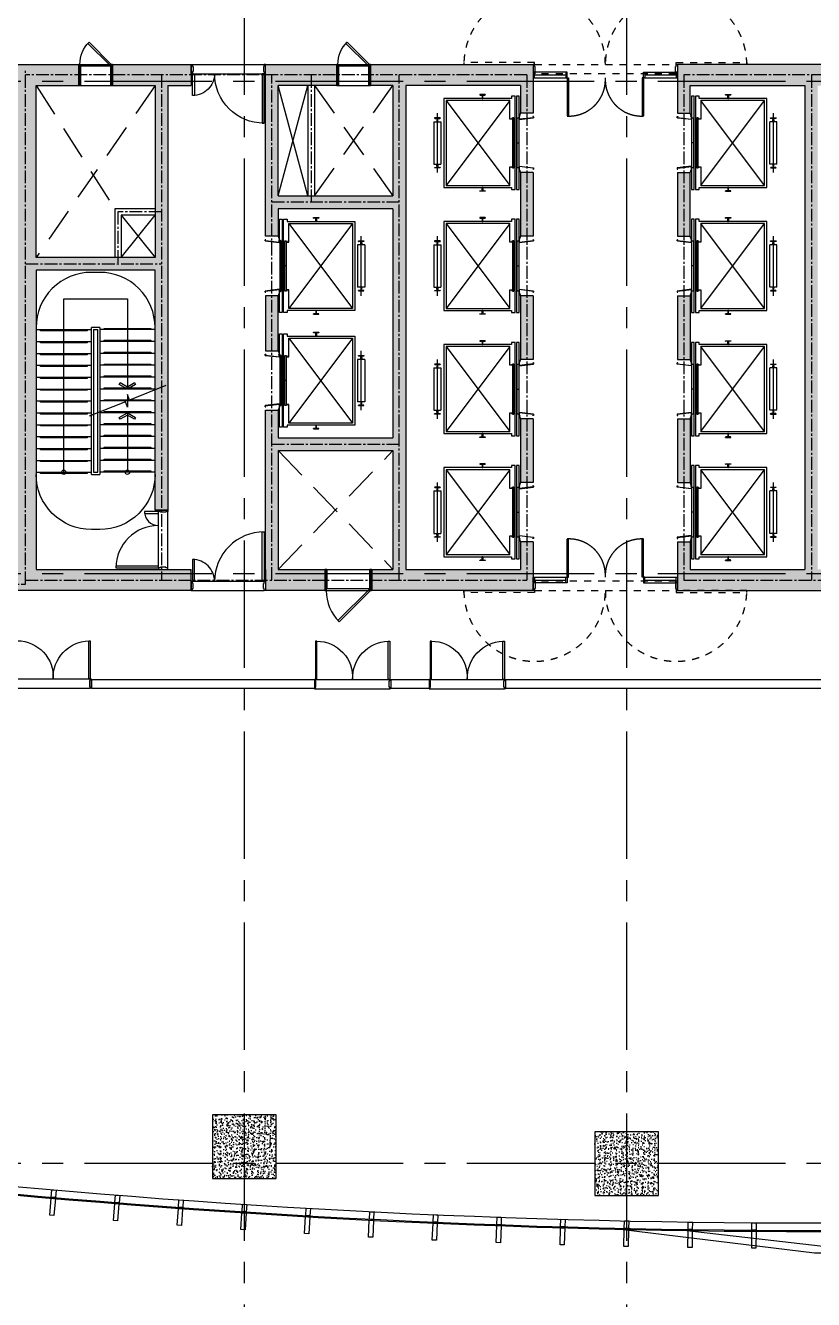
# Model space of a CAD drawing. Header units: millimetres. Extents: x 10000 to 302800, y 6800 to 229018.
# Drawn here: x 89178 to 107728, y 159135 to 189154 of the extents above; entities that cross this region are included whole.
import ezdxf

# ---------------------------------------------------------------- set-up
doc = ezdxf.new("R2010")
doc.units = ezdxf.units.MM
doc.header["$LTSCALE"] = 400
doc.header["$MEASUREMENT"] = 0
for name, pattern in [('X-CORE_6~19F$0$CEN', [62, 60, -1, 0, -1]), ('X-CORE_6~19F$0$CENTER2', [1.125, 0.75, -0.125, 0.125, -0.125]), ('X-CORE_6~19F$0$DASHED', [3, 2, -1]), ('X-F_Exit_7F~20F$0$18$0$STYLE_19', [0.83328, 0.41656, -0.41672]), ('X-GRID_5~ROOF$0$CENTER2', [1.125, 0.75, -0.125, 0.125, -0.125])]:
    doc.linetypes.add(name, pattern=pattern)
doc.layers.get('0').update_dxf_attribs({"linetype": 'CONTINUOUS'})
for name, color, linetype in [('A-DIM1', 7, 'CONTINUOUS'), ('X-COL-8F$0$A-COL', 2, 'CONTINUOUS'), ('X-COL-8F$0$A-HAT', 252, 'CONTINUOUS'), ('X-CORE_6~19F$0$A-CEN2', 8, 'X-CORE_6~19F$0$CENTER2'), ('X-CORE_6~19F$0$A-CON', 2, 'CONTINUOUS'), ('X-CORE_6~19F$0$A-DOOR', 4, 'CONTINUOUS'), ('X-CORE_6~19F$0$A-DOORF', 9, 'CONTINUOUS'), ('X-CORE_6~19F$0$A-ELE4', 8, 'CONTINUOUS'), ('X-CORE_6~19F$0$A-ELEV', 5, 'CONTINUOUS'), ('X-CORE_6~19F$0$A-ETC', 9, 'CONTINUOUS'), ('X-CORE_6~19F$0$A-HAT', 252, 'CONTINUOUS'), ('X-CORE_6~19F$0$A-HR', 6, 'CONTINUOUS'), ('X-CORE_6~19F$0$A-OPEN1', 1, 'X-CORE_6~19F$0$CEN'), ('X-CORE_6~19F$0$A-OPEN2', 9, 'X-CORE_6~19F$0$DASHED'), ('X-CORE_6~19F$0$A-STR', 4, 'CONTINUOUS'), ('X-CORE_6~19F$0$A-SYM', 7, 'CONTINUOUS'), ('X-CORE_6~19F$0$A-WALD', 7, 'CONTINUOUS'), ('X-EXT_8F$0$A-ELE3', 4, 'CONTINUOUS'), ('X-EXT_8F$0$A-ELE4', 8, 'CONTINUOUS'), ('X-EXT_8F$0$A-ELES', 252, 'CONTINUOUS'), ('X-EXT_8F$0$A-WIN', 6, 'CONTINUOUS'), ('X-F_Exit_7F~20F$0$A-FSD', 4, 'CONTINUOUS'), ('X-frame Office 5~34F$0$A-WINF', 4, 'CONTINUOUS'), ('X-GRID_5~ROOF$0$A-CEN1', 1, 'X-GRID_5~ROOF$0$CENTER2'), ('X-INT-OFFICE-6~20F$0$A-DOOR', 4, 'CONTINUOUS'), ('X-INT-OFFICE-6~20F$0$A-DOORF', 9, 'CONTINUOUS'), ('X-INT-OFFICE-6~20F$0$A-ELE4', 8, 'CONTINUOUS'), ('X-INT-OFFICE-6~20F$0$A-WALD', 7, 'CONTINUOUS')]:
    doc.layers.add(name, color=color, linetype=linetype)

# ---------------------------------------------------------------- blocks, each defined once
blk = doc.blocks.new('X-COL-8F$0$1500X1500_8~10_C1')
at = {"layer": 'X-COL-8F$0$A-HAT'}
h = blk.add_hatch(dxfattribs=at)
h.set_pattern_fill('AR-CONC', color=256)
h.set_pattern_definition([(50, (-89548.82, -67271.2), (182.18467, -15.93909), [19.05, -209.55]), (355, (-89548.82, -67271.2), (-35.24283, 191.05664), [15.24, -167.64]), (100.451, (-89533.63, -67272.53), (146.9425, 175.1167), [16.19, -178.09]), (46.1842, (-89548.82, -67220.4), (271.07904, -42.04233), [28.575, -314.325]), (96.6356, (-89526.23, -67223.9), (237.40423, 247.42556), [24.285, -267.135]), (351.184, (-89548.82, -67220.4), (237.4046, 247.4251), [22.86, -251.46]), (21, (-89523.42, -67233.1), (151.61488, -102.26552), [19.05, -209.55]), (326, (-89523.42, -67233.1), (61.80203, 184.18797), [15.24, -167.64]), (71.4514, (-89510.78, -67241.63), (213.4165, 81.92286), [16.19, -178.09]), (37.5, (-89548.817, -67271.206), (3.088603, 84.55504), [0, -165.608, 0, -170.18, 0, -168.275]), (7.5, (-89548.82, -67271.21), (66.81966, 100.180575), [0, -97.028, 0, -161.798, 0, -64.135]), (327.5, (-89605.46, -67271.206), (135.590595, -5.728744), [0, -63.5, 0, -198.12, 0, -262.89]), (317.5, (-89630.86, -67271.21), (148.12918, 25.42649), [0, -82.55, 0, -131.572, 0, -186.69])])
h.paths.add_polyline_path([(-750, -750), (750, -750), (750, 750), (-750, 750)])
at = {"layer": 'X-COL-8F$0$A-COL'}
blk.add_lwpolyline([(-750, -750), (750, -750), (750, 750), (-750, 750)], close=True, dxfattribs=at)
blk = doc.blocks.new('X-COL-8F')
at = {"layer": 'X-COL-8F$0$A-COL'}
for p in [(89549, 67271), (98549, 66871)]:
    blk.add_blockref('X-COL-8F$0$1500X1500_8~10_C1', p, dxfattribs=at)
blk = doc.blocks.new('X-CORE_6~19F$0$X-CORE_6~19F$0$20P-210-11009')
at = {"layer": 'X-CORE_6~19F$0$A-DOOR'}
for points in [[(735, 25), (735, 10), (730, 10), (730, 30), (800, 30), (760, -310), (730, -310), (730, -290), (735, -290), (735, -305), (756, -305), (794, 25)], [(1965, 25), (1965, 10), (1970, 10), (1970, 30), (1900, 30), (1940, -310), (1970, -310), (1970, -290), (1965, -290), (1965, -305), (1944, -305), (1906, 25)]]:
    blk.add_lwpolyline(points, close=True, dxfattribs=at)
at = {"layer": 'X-CORE_6~19F$0$A-ELEV'}
for p, q in [((650, 1954), (2050, 1954)), ((773, 1907), (772, 1897)), ((850, 2039), (850, 1869)), ((1850, 2039), (850, 2039)), ((850, 2039), (850, 1869)), ((1850, 1869), (850, 1869)), ((1850, 2039), (1850, 1869)), ((1927, 1907), (1928, 1897)), ((2350, 1749), (350, 249)), ((2350, 249), (350, 1749)), ((300, 886), (300, 898)), ((300, 898), (300, 886)), ((2477, 845), (2478, 835)), ((1350, 189), (1350, 154)), ((1350, 72), (1350, 37))]:
    blk.add_line(p, q, dxfattribs=at)
for points in [[(761, 1890), (765, 1890), (761, 1890), (761, 2018), (765, 2018, -0.397026), (772, 2011), (773, 2001), (775, 1968, 0.397088), (782, 1961), (800, 1961, 0.414214), (804, 1965), (847, 1965, -0.414214), (850, 1963), (850, 1945, -0.414214), (847, 1943), (804, 1943, 0.414214), (800, 1947), (782, 1947, 0.397073), (775, 1940), (772, 1897, -0.397026), (765, 1890, 0.397026), (772, 1897, -0.397026), (765, 1890)], [(1939, 1890), (1935, 1890), (1939, 1890), (1939, 2018), (1935, 2018, 0.397026), (1928, 2011), (1927, 2001), (1925, 1968, -0.397088), (1918, 1961), (1900, 1961, -0.414214), (1896, 1965), (1853, 1965, 0.414214), (1850, 1963), (1850, 1945, 0.414214), (1853, 1943), (1896, 1943, -0.414214), (1900, 1947), (1918, 1947, -0.397073), (1925, 1940), (1928, 1897, 0.397026), (1935, 1890, -0.397026), (1928, 1897, 0.397026), (1935, 1890)], [(211, 828), (215, 828), (211, 828), (211, 956), (215, 956, -0.397026), (222, 949), (223, 939), (225, 906, 0.397088), (232, 899), (250, 899, 0.414214), (254, 903), (297, 903, -0.414214), (300, 901), (300, 883, -0.414214), (297, 881), (254, 881, 0.414214), (250, 885), (232, 885, 0.397073), (225, 878), (222, 835, -0.397026), (215, 828, 0.397026), (222, 835, -0.397026), (215, 828)], [(2489, 828), (2485, 828), (2489, 828), (2489, 956), (2485, 956, 0.397026), (2478, 949), (2477, 939), (2475, 906, -0.397088), (2468, 899), (2450, 899, -0.414214), (2446, 903), (2403, 903, 0.414214), (2400, 901), (2400, 883, 0.414214), (2403, 881), (2446, 881, -0.414214), (2450, 885), (2468, 885, -0.397073), (2475, 878), (2478, 835, 0.397026), (2485, 828, -0.397026), (2478, 835, 0.397026), (2485, 828)]]:
    blk.add_lwpolyline(points, format="xyb", dxfattribs=at)
for points in [[(250, 122), (2450, 122), (2450, 212), (2400, 212), (2400, 1799), (300, 1799), (300, 212), (250, 212)], [(760, 189), (760, 154), (1940, 154), (1940, 189)], [(760, 72), (1940, 72), (1940, 37), (760, 37)]]:
    blk.add_lwpolyline(points, close=True, dxfattribs=at)
for points in [[(1940, 199), (1910, 199), (1910, 249), (2350, 249), (2350, 1749), (350, 1749), (350, 249), (790, 249), (790, 199), (760, 199)], [(2050, 0), (1970, 30), (2450, 30), (2450, 92), (250, 92), (250, 30), (730, 30), (650, 0)]]:
    blk.add_lwpolyline(points, dxfattribs=at)
blk = doc.blocks.new('*U110')
at = {"layer": 'X-CORE_6~19F$0$A-DOOR'}
for points in [[(735, 25), (735, 10), (730, 10), (730, 30), (800, 30), (760, -310), (730, -310), (730, -290), (735, -290), (735, -305), (756, -305), (794, 25)], [(1965, 25), (1965, 10), (1970, 10), (1970, 30), (1900, 30), (1940, -310), (1970, -310), (1970, -290), (1965, -290), (1965, -305), (1944, -305), (1906, 25)]]:
    blk.add_lwpolyline(points, close=True, dxfattribs=at)
at = {"layer": 'X-CORE_6~19F$0$A-ELEV'}
for p, q in [((650, 1954), (2050, 1954)), ((773, 1907), (772, 1897)), ((850, 2039), (850, 1869)), ((1850, 2039), (850, 2039)), ((850, 2039), (850, 1869)), ((1850, 1869), (850, 1869)), ((1850, 2039), (1850, 1869)), ((1927, 1907), (1928, 1897)), ((2350, 1749), (350, 249)), ((2350, 249), (350, 1749)), ((300, 886), (300, 898)), ((300, 898), (300, 886)), ((2477, 845), (2478, 835)), ((1350, 189), (1350, 154)), ((1350, 72), (1350, 37))]:
    blk.add_line(p, q, dxfattribs=at)
for points in [[(761, 1890), (765, 1890), (761, 1890), (761, 2018), (765, 2018, -0.397026), (772, 2011), (773, 2001), (775, 1968, 0.397088), (782, 1961), (800, 1961, 0.414214), (804, 1965), (847, 1965, -0.414214), (850, 1963), (850, 1945, -0.414214), (847, 1943), (804, 1943, 0.414214), (800, 1947), (782, 1947, 0.397073), (775, 1940), (772, 1897, -0.397026), (765, 1890, 0.397026), (772, 1897, -0.397026), (765, 1890)], [(1939, 1890), (1935, 1890), (1939, 1890), (1939, 2018), (1935, 2018, 0.397026), (1928, 2011), (1927, 2001), (1925, 1968, -0.397088), (1918, 1961), (1900, 1961, -0.414214), (1896, 1965), (1853, 1965, 0.414214), (1850, 1963), (1850, 1945, 0.414214), (1853, 1943), (1896, 1943, -0.414214), (1900, 1947), (1918, 1947, -0.397073), (1925, 1940), (1928, 1897, 0.397026), (1935, 1890, -0.397026), (1928, 1897, 0.397026), (1935, 1890)], [(211, 828), (215, 828), (211, 828), (211, 956), (215, 956, -0.397026), (222, 949), (223, 939), (225, 906, 0.397088), (232, 899), (250, 899, 0.414214), (254, 903), (297, 903, -0.414214), (300, 901), (300, 883, -0.414214), (297, 881), (254, 881, 0.414214), (250, 885), (232, 885, 0.397073), (225, 878), (222, 835, -0.397026), (215, 828, 0.397026), (222, 835, -0.397026), (215, 828)], [(2489, 828), (2485, 828), (2489, 828), (2489, 956), (2485, 956, 0.397026), (2478, 949), (2477, 939), (2475, 906, -0.397088), (2468, 899), (2450, 899, -0.414214), (2446, 903), (2403, 903, 0.414214), (2400, 901), (2400, 883, 0.414214), (2403, 881), (2446, 881, -0.414214), (2450, 885), (2468, 885, -0.397073), (2475, 878), (2478, 835, 0.397026), (2485, 828, -0.397026), (2478, 835, 0.397026), (2485, 828)]]:
    blk.add_lwpolyline(points, format="xyb", dxfattribs=at)
for points in [[(250, 122), (2450, 122), (2450, 212), (2400, 212), (2400, 1799), (300, 1799), (300, 212), (250, 212)], [(760, 189), (760, 154), (1940, 154), (1940, 189)], [(760, 72), (1940, 72), (1940, 37), (760, 37)]]:
    blk.add_lwpolyline(points, close=True, dxfattribs=at)
for points in [[(1940, 199), (1910, 199), (1910, 249), (2350, 249), (2350, 1749), (350, 1749), (350, 249), (790, 249), (790, 199), (760, 199)], [(2050, 0), (1970, 30), (2450, 30), (2450, 92), (250, 92), (250, 30), (730, 30), (650, 0)]]:
    blk.add_lwpolyline(points, dxfattribs=at)
blk = doc.blocks.new('X-CORE_6~19F$0$X-CORE_6~19F$0$A$C4f581239')
at = {"layer": 'X-CORE_6~19F$0$A-DOOR'}
for points in [[(1715, 220), (1670, 220), (1670, 1385), (1715, 1385)], [(35, 220), (80, 220), (80, 735), (35, 735)], [(0, 0), (35, 0), (35, 50), (50, 50), (50, 170), (35, 170), (35, 220), (0, 220)], [(1750, 0), (1715, 0), (1715, 50), (1700, 50), (1700, 170), (1715, 170), (1715, 220), (1750, 220)]]:
    blk.add_lwpolyline(points, close=True, dxfattribs=at)
at = {"layer": 'X-CORE_6~19F$0$A-DOORF'}
for centre, radius, start, end in [((1715, 220), 1165, 89.99, 180.0004), ((35, 220), 515, 359.9988, 90.01)]:
    blk.add_arc(centre, radius, start, end, dxfattribs=at)
at = {"layer": 'X-CORE_6~19F$0$A-ELE4'}
for p, q in [((35, 220), (1715, 220)), ((35, 0), (1715, 0))]:
    blk.add_line(p, q, dxfattribs=at)
blk = doc.blocks.new('X-CORE_6~19F$0$201105_FSD(1300)')
at = {"layer": 'X-CORE_6~19F$0$A-DOOR'}
for points in [[(52494, 126259), (52494, 126304), (52164, 126304), (52164, 126259)], [(52714, 126339), (52714, 126304), (52664, 126304), (52664, 126289), (52544, 126289), (52544, 126304), (52494, 126304), (52494, 126339)], [(52494, 124974), (52494, 125019), (51494, 125019), (51494, 124974)], [(52714, 124939), (52714, 124974), (52664, 124974), (52664, 124989), (52544, 124989), (52544, 124974), (52494, 124974), (52494, 124939)]]:
    blk.add_lwpolyline(points, close=True, dxfattribs=at)
at = {"layer": 'X-CORE_6~19F$0$A-DOORF'}
for centre, radius, start, end in [((52494, 126304), 330, 180, 270), ((52494, 124974), 1000, 90, 180)]:
    blk.add_arc(centre, radius, start, end, dxfattribs=at)
at = {"layer": 'X-CORE_6~19F$0$A-ELE4'}
for p, q in [((52494, 124974), (52494, 126304)), ((52714, 124974), (52714, 126304))]:
    blk.add_line(p, q, dxfattribs=at)
blk = doc.blocks.new('*U113')
at = {"layer": 'X-CORE_6~19F$0$A-DOOR', "color": 8}
for p, q in [((770, 0), (30, 0)), ((45, -45), (755, -45)), ((755, -500), (45, -500))]:
    blk.add_line(p, q, dxfattribs=at)
at = {"layer": 'X-CORE_6~19F$0$A-DOOR'}
for points in [[(553, 523), (30, 0), (58, -28), (582, 495)], [(2, -15), (2, -15), (2, -15), (0, -15), (0, 0), (30, 0), (30, -45), (45, -45), (45, -500), (0, -500), (0, -485), (2, -485), (2, -485), (2, -485), (2, -498), (43, -498), (43, -47), (28, -47), (28, -2), (2, -2)], [(798, -15), (798, -15), (798, -15), (800, -15), (800, 0), (770, 0), (770, -45), (755, -45), (755, -500), (800, -500), (800, -485), (798, -485), (798, -485), (798, -485), (798, -498), (757, -498), (757, -47), (772, -47), (772, -2), (798, -2)]]:
    blk.add_lwpolyline(points, close=True, dxfattribs=at)
at = {"layer": 'X-CORE_6~19F$0$A-DOOR', "color": 8}
for points in [[(20, -498), (2, -498), (2, -2), (20, -2), (20, -3), (3, -3), (3, -497), (20, -497)], [(780, -498), (798, -498), (798, -2), (780, -2), (780, -3), (797, -3), (797, -497), (780, -497)]]:
    blk.add_lwpolyline(points, close=True, dxfattribs=at)
blk.add_arc((30, 0), 740, 0, 45, dxfattribs=at)
blk = doc.blocks.new('*U114')
at = {"layer": 'X-CORE_6~19F$0$A-DOOR', "color": 8}
for p, q in [((1070, 0), (30, 0)), ((45, -45), (1055, -45)), ((1055, -500), (45, -500))]:
    blk.add_line(p, q, dxfattribs=at)
at = {"layer": 'X-CORE_6~19F$0$A-DOOR'}
for points in [[(765, 735), (30, 0), (58, -28), (794, 707)], [(2, -15), (2, -15), (2, -15), (0, -15), (0, 0), (30, 0), (30, -45), (45, -45), (45, -500), (0, -500), (0, -485), (2, -485), (2, -485), (2, -485), (2, -498), (43, -498), (43, -47), (28, -47), (28, -2), (2, -2)], [(1098, -15), (1098, -15), (1098, -15), (1100, -15), (1100, 0), (1070, 0), (1070, -45), (1055, -45), (1055, -500), (1100, -500), (1100, -485), (1098, -485), (1098, -485), (1098, -485), (1098, -498), (1057, -498), (1057, -47), (1072, -47), (1072, -2), (1098, -2)]]:
    blk.add_lwpolyline(points, close=True, dxfattribs=at)
at = {"layer": 'X-CORE_6~19F$0$A-DOOR', "color": 8}
for points in [[(20, -498), (2, -498), (2, -2), (20, -2), (20, -3), (3, -3), (3, -497), (20, -497)], [(1080, -498), (1098, -498), (1098, -2), (1080, -2), (1080, -3), (1097, -3), (1097, -497), (1080, -497)]]:
    blk.add_lwpolyline(points, close=True, dxfattribs=at)
blk.add_arc((30, 0), 1040, 0, 45, dxfattribs=at)
blk = doc.blocks.new('X-CORE_6~19F$0$201207_점검구 수정용_JANG')
at = {"layer": 'X-CORE_6~19F$0$A-DOOR', "xscale": -1, "rotation": 359.9999999999994}
for p in [(86449, 92771), (92524, 92771)]:
    blk.add_blockref('*U113', p, dxfattribs=at)
at = {"layer": 'X-CORE_6~19F$0$A-DOOR', "rotation": 180.0000000000006}
blk.add_blockref('*U114', (92549, 80371), dxfattribs=at)
blk = doc.blocks.new('X-CORE_6~19F')
at = {"layer": 'X-CORE_6~19F$0$A-HAT'}
h = blk.add_hatch(dxfattribs=at)
h.set_pattern_fill('AR-CONC', color=256)
h.set_pattern_definition([(50, (0, 0), (182.18467, -15.93909), [19.05, -209.55]), (355, (0, 0), (-35.24283, 191.05664), [15.24, -167.64]), (100.451, (15.18, -1.33), (146.9425, 175.11669), [16.19, -178.09]), (46.1842, (0, 50.8), (271.07904, -42.04233), [28.575, -314.325]), (96.6356, (22.6, 47.3), (237.40423, 247.42556), [24.285, -267.135]), (351.184, (0, 50.8), (237.4046, 247.4251), [22.86, -251.46]), (21, (25.4, 38.1), (151.61488, -102.26552), [19.05, -209.55]), (326, (25.4, 38.1), (61.80203, 184.18797), [15.24, -167.64]), (71.4514, (38.03, 29.58), (213.4165, 81.92286), [16.19, -178.09]), (37.5, (0, 0), (3.088603, 84.55504), [0, -165.608, 0, -170.18, 0, -168.275]), (7.5, (0, 0), (66.81966, 100.180575), [0, -97.028, 0, -161.798, 0, -64.135]), (327.5, (-56.64, 0), (135.590595, -5.728744), [0, -63.5, 0, -198.12, 0, -262.89]), (317.5, (-82.04, 0), (148.12918, 25.42649), [0, -82.55, 0, -131.572, 0, -186.69])])
h.paths.add_polyline_path([(88299, 80871), (84649, 80871), (84649, 87921), (87449, 87921), (87449, 82271), (87749, 82271), (87749, 92271), (88299, 92271), (88299, 92771), (86449, 92771), (86449, 92271), (87449, 92271), (87449, 88221), (84649, 88221), (84649, 92271), (85649, 92271), (85649, 92771), (83499, 92771), (83499, 92471), (84149, 92471), (84149, 80671), (81749, 80671), (81749, 92471), (82399, 92471), (82399, 92771), (81449, 92771), (81449, 80371), (88299, 80371)])
h.paths.add_polyline_path([(91449, 80871), (90349, 80871), (90349, 83671), (93049, 83671), (93049, 80871), (92549, 80871), (92549, 80371), (96349, 80371), (96349, 81521), (96049, 81521), (96049, 80871), (93349, 80871), (93349, 92271), (93424, 92271), (96049, 92271), (96049, 91621), (96349, 91621), (96349, 92771), (92524, 92771), (92524, 92271), (93049, 92271), (93049, 89671), (90349, 89671), (90349, 92271), (91724, 92271), (91724, 92771), (90049, 92771), (90049, 88721), (90349, 88721), (90349, 89371), (93049, 89371), (93049, 83971), (90349, 83971), (90349, 84621), (90049, 84621), (90049, 80871), (90049, 80371), (91449, 80371)])
h.paths.add_polyline_path([(90349, 87321), (90049, 87321), (90049, 86021), (90349, 86021)], flags=17)
h.paths.add_polyline_path([(96349, 84421), (96049, 84421), (96049, 82921), (96349, 82921)], flags=17)
h.paths.add_polyline_path([(96349, 87321), (96049, 87321), (96049, 85821), (96349, 85821)], flags=17)
h.paths.add_polyline_path([(96349, 90221), (96049, 90221), (96049, 88721), (96349, 88721)], flags=17)
h.paths.add_polyline_path([(106049, 81521), (105749, 81521), (105749, 80871), (103049, 80871), (103049, 92271), (105749, 92271), (105749, 91621), (106049, 91621), (106049, 92771), (99749, 92771), (99749, 91621), (100049, 91621), (100049, 92271), (102749, 92271), (102749, 80871), (100049, 80871), (100049, 81521), (99749, 81521), (99749, 80371), (106049, 80371)])
h.paths.add_polyline_path([(100049, 84421), (99749, 84421), (99749, 82921), (100049, 82921)], flags=17)
h.paths.add_polyline_path([(100049, 87321), (99749, 87321), (99749, 85821), (100049, 85821)], flags=17)
h.paths.add_polyline_path([(100049, 90221), (99749, 90221), (99749, 88721), (100049, 88721)], flags=17)
h.paths.add_polyline_path([(106049, 90221), (105749, 90221), (105749, 88721), (106049, 88721)], flags=17)
h.paths.add_polyline_path([(106049, 87321), (105749, 87321), (105749, 85821), (106049, 85821)], flags=17)
h.paths.add_polyline_path([(106049, 84421), (105749, 84421), (105749, 82921), (106049, 82921)], flags=17)
h.paths.add_polyline_path([(114149, 80871), (112749, 80871), (112749, 82721), (114149, 82721), (114149, 83021), (112749, 83021), (112749, 89771), (115549, 89771), (115549, 80371), (116849, 80371), (116849, 80871), (115849, 80871), (115849, 83071), (118649, 83071), (118649, 80871), (117649, 80871), (117649, 80371), (121849, 80371), (121849, 92771), (120899, 92771), (120899, 92471), (121549, 92471), (121549, 80671), (119149, 80671), (119149, 92471), (119799, 92471), (119799, 92771), (117249, 92771), (117249, 92271), (118649, 92271), (118649, 90421), (117249, 90421), (117249, 90121), (118649, 90121), (118649, 83371), (115849, 83371), (115849, 92771), (115449, 92771), (115449, 92271), (115549, 92271), (115549, 90071), (112749, 90071), (112749, 92271), (114349, 92271), (114349, 92771), (109449, 92771), (109449, 91621), (109749, 91621), (109749, 92271), (112449, 92271), (112449, 80871), (109749, 80871), (109749, 81521), (109449, 81521), (109449, 80371), (114149, 80371)])
h.paths.add_polyline_path([(109749, 84421), (109449, 84421), (109449, 82921), (109749, 82921)])
h.paths.add_polyline_path([(109749, 87321), (109449, 87321), (109449, 85821), (109749, 85821)])
h.paths.add_polyline_path([(109749, 90221), (109449, 90221), (109449, 88721), (109749, 88721)], flags=17)
at = {"layer": 'X-CORE_6~19F$0$A-CEN2'}
for p, q in [((84399, 80521), (84399, 92621)), ((96199, 92521), (84399, 92521)), ((87599, 92521), (87599, 80621)), ((90199, 80621), (90199, 92521)), ((91124, 92521), (91124, 89521)), ((93199, 80621), (93199, 92521)), ((96199, 92521), (96199, 80621)), ((99899, 92521), (99899, 80621)), ((105899, 92521), (99899, 92521)), ((102899, 92521), (102899, 80621)), ((93199, 89521), (90199, 89521)), ((86574, 89296), (86574, 88071)), ((87599, 89296), (86574, 89296)), ((84399, 88071), (87599, 88071)), ((90199, 83821), (93199, 83821)), ((81599, 80521), (84399, 80521)), ((84399, 80621), (96199, 80621)), ((99899, 80621), (105899, 80621))]:
    blk.add_line(p, q, dxfattribs=at)
at = {"layer": 'X-CORE_6~19F$0$A-CON', "ltscale": 10}
for p, q in [((83499, 92771), (85649, 92771)), ((85649, 92771), (85649, 92271)), ((86449, 92771), (86449, 92271)), ((86449, 92771), (88299, 92771)), ((88299, 92771), (88299, 92271)), ((90049, 92771), (91724, 92771)), ((90049, 88721), (90049, 92771)), ((91724, 92771), (91724, 92271)), ((92524, 92771), (96349, 92771)), ((92524, 92771), (92524, 92271)), ((96349, 92771), (96349, 91621)), ((99749, 92771), (99749, 91621)), ((106049, 92771), (99749, 92771)), ((84649, 88221), (84649, 92271)), ((84649, 92271), (85649, 92271)), ((86449, 92271), (87449, 92271)), ((87449, 92271), (87449, 88221)), ((87749, 92271), (87749, 82271)), ((87749, 92271), (88299, 92271)), ((90349, 89671), (90349, 92271)), ((91724, 92271), (90349, 92271)), ((93049, 92271), (92524, 92271)), ((93049, 92271), (93049, 89671)), ((96049, 92271), (93349, 92271)), ((93349, 92271), (93349, 80871)), ((93424, 92271), (93349, 92271)), ((96049, 92271), (96049, 91621)), ((100049, 91621), (100049, 92271)), ((100049, 92271), (102749, 92271)), ((102749, 92271), (102749, 80871)), ((96349, 91621), (96049, 91621)), ((99749, 91621), (100049, 91621)), ((96049, 90221), (96049, 88721)), ((96349, 90221), (96049, 90221)), ((96349, 90221), (96349, 88721)), ((99749, 90221), (99749, 88721)), ((99749, 90221), (100049, 90221)), ((100049, 88721), (100049, 90221)), ((90349, 89671), (93049, 89671)), ((93049, 89371), (90349, 89371)), ((90349, 89371), (90349, 88721)), ((93049, 89371), (93049, 83971)), ((90349, 88721), (90049, 88721)), ((96349, 88721), (96049, 88721)), ((99749, 88721), (100049, 88721)), ((87449, 88221), (84649, 88221)), ((87449, 87921), (84649, 87921)), ((84649, 87921), (84649, 80871)), ((87449, 82271), (87449, 87921)), ((90349, 87321), (90049, 87321)), ((90049, 87321), (90049, 86021)), ((90349, 86021), (90349, 87321)), ((96049, 87321), (96049, 85821)), ((96349, 87321), (96049, 87321)), ((96349, 87321), (96349, 85821)), ((99749, 87321), (99749, 85821)), ((99749, 87321), (100049, 87321)), ((100049, 87321), (100049, 85821)), ((90049, 86021), (90349, 86021)), ((96349, 85821), (96049, 85821)), ((99749, 85821), (100049, 85821)), ((90049, 80871), (90049, 84621)), ((90049, 84621), (90349, 84621)), ((90349, 84621), (90349, 83971)), ((96349, 84421), (96049, 84421)), ((96049, 84421), (96049, 82921)), ((96349, 84421), (96349, 82921)), ((99749, 84421), (100049, 84421)), ((99749, 84421), (99749, 82921)), ((100049, 84421), (100049, 82921)), ((90349, 83971), (93049, 83971)), ((90349, 83671), (93049, 83671)), ((90349, 83671), (90349, 80871)), ((96349, 82921), (96049, 82921)), ((99749, 82921), (100049, 82921)), ((87749, 82271), (87449, 82271)), ((96349, 81521), (96049, 81521)), ((96049, 81521), (96049, 80871)), ((96349, 81521), (96349, 80371)), ((99749, 81521), (100049, 81521)), ((99749, 81521), (99749, 80371)), ((100049, 81521), (100049, 80871)), ((84649, 80871), (88299, 80871)), ((91449, 80871), (91449, 80371)), ((92549, 80871), (92549, 80371)), ((93349, 80871), (96049, 80871)), ((100049, 80871), (102749, 80871)), ((88299, 80371), (81449, 80371)), ((91449, 80371), (90049, 80371)), ((96349, 80371), (92549, 80371)), ((99749, 80371), (106049, 80371))]:
    blk.add_line(p, q, dxfattribs=at)
at = {"layer": 'X-CORE_6~19F$0$A-CON'}
for p, q in [((93049, 83671), (93049, 80871)), ((88299, 80371), (88299, 80871)), ((90049, 80871), (90049, 80371)), ((90349, 80871), (91449, 80871)), ((92549, 80871), (93049, 80871))]:
    blk.add_line(p, q, dxfattribs=at)
at = {"layer": 'X-CORE_6~19F$0$A-DOOR', "color": 8}
for p, q in [((97115, 92588), (96349, 92588)), ((98982, 92588), (99715, 92588)), ((96382, 92455), (97115, 92455)), ((98982, 92455), (99715, 92455)), ((97115, 80555), (96349, 80555)), ((96382, 80688), (97115, 80688)), ((98982, 80688), (99715, 80688)), ((98982, 80555), (99715, 80555))]:
    blk.add_line(p, q, dxfattribs=at)
at = {"layer": 'X-CORE_6~19F$0$A-DOOR'}
for p, q in [((96382, 92521), (97115, 92521)), ((98982, 92521), (99715, 92521)), ((97149, 92455), (97179, 92455)), ((98949, 92455), (98919, 92455)), ((96382, 80621), (97115, 80621)), ((97149, 80688), (97179, 80688)), ((98949, 80688), (98919, 80688)), ((98982, 80621), (99715, 80621))]:
    blk.add_line(p, q, dxfattribs=at)
for points in [[(96382, 92455), (96382, 92588), (96349, 92588), (96349, 92455)], [(97149, 92455), (97149, 92588), (97115, 92588), (97115, 92455)], [(98949, 92455), (98949, 92588), (98982, 92588), (98982, 92455)], [(99749, 92455), (99749, 92588), (99715, 92588), (99715, 92455)], [(96382, 80688), (96382, 80555), (96349, 80555), (96349, 80688)], [(97149, 80688), (97149, 80555), (97115, 80555), (97115, 80688)], [(98949, 80688), (98949, 80555), (98982, 80555), (98982, 80688)], [(99749, 80688), (99749, 80555), (99715, 80555), (99715, 80688)]]:
    blk.add_lwpolyline(points, close=True, dxfattribs=at)
for points in [[(97149, 92455), (97149, 91555)], [(97179, 92455), (97179, 91555)], [(98919, 92455), (98919, 91555)], [(98949, 92455), (98949, 91555)], [(97149, 80688), (97149, 81588)], [(97179, 80688), (97179, 81588)], [(98919, 80688), (98919, 81588)], [(98949, 80688), (98949, 81588)]]:
    blk.add_lwpolyline(points, dxfattribs=at)
at = {"layer": 'X-CORE_6~19F$0$A-ELE4'}
for points in [[(85849, 86521), (85849, 86491), (84749, 86491), (84749, 86521)], [(86249, 86521), (86249, 86551), (87349, 86551), (87349, 86521)], [(85849, 86241), (85849, 86211), (84749, 86211), (84749, 86241)], [(86249, 86241), (86249, 86271), (87349, 86271), (87349, 86241)], [(85849, 85961), (85849, 85931), (84749, 85931), (84749, 85961)], [(86249, 85961), (86249, 85991), (87349, 85991), (87349, 85961)], [(85849, 85681), (85849, 85651), (84749, 85651), (84749, 85681)], [(86249, 85681), (86249, 85711), (87349, 85711), (87349, 85681)], [(85849, 85401), (85849, 85371), (84749, 85371), (84749, 85401)], [(86249, 85401), (86249, 85431), (87349, 85431), (87349, 85401)], [(85849, 85121), (85849, 85091), (84749, 85091), (84749, 85121)], [(86249, 85121), (86249, 85151), (87349, 85151), (87349, 85121)], [(85849, 84841), (85849, 84811), (84749, 84811), (84749, 84841)], [(86249, 84841), (86249, 84871), (87349, 84871), (87349, 84841)], [(85849, 84561), (85849, 84531), (84749, 84531), (84749, 84561)], [(86249, 84561), (86249, 84591), (87349, 84591), (87349, 84561)], [(85849, 84281), (85849, 84251), (84749, 84251), (84749, 84281)], [(86249, 84281), (86249, 84311), (87349, 84311), (87349, 84281)], [(85849, 84001), (85849, 83971), (84749, 83971), (84749, 84001)], [(86249, 84001), (86249, 84031), (87349, 84031), (87349, 84001)], [(85849, 83721), (85849, 83691), (84749, 83691), (84749, 83721)], [(86249, 83721), (86249, 83751), (87349, 83751), (87349, 83721)], [(86249, 83441), (86249, 83471), (87349, 83471), (87349, 83441)], [(85849, 83441), (85849, 83411), (84749, 83411), (84749, 83441)], [(85849, 83161), (85849, 83131), (84749, 83131), (84749, 83161)], [(86249, 83161), (86249, 83191), (87349, 83191), (87349, 83161)]]:
    blk.add_lwpolyline(points, dxfattribs=at)
at = {"layer": 'X-CORE_6~19F$0$A-ETC', "flags": 128}
for points in [[(87449, 86571, 0.414214), (86149, 87871), (85949, 87871, 0.414214), (84649, 86571)], [(87449, 83111, -0.414214), (86149, 81811), (85949, 81811, -0.414214), (84649, 83111)]]:
    blk.add_lwpolyline(points, format="xyb", dxfattribs=at)
at = {"layer": 'X-CORE_6~19F$0$A-HR'}
for p, q in [((85949, 83111), (85949, 86571)), ((86149, 86571), (85949, 86571)), ((85999, 86521), (85999, 83161)), ((85999, 86521), (86099, 86521)), ((86099, 83161), (86099, 86521)), ((86149, 86571), (86149, 83111)), ((85999, 83161), (86099, 83161)), ((85949, 83111), (86149, 83111))]:
    blk.add_line(p, q, dxfattribs=at)
at = {"layer": 'X-CORE_6~19F$0$A-OPEN1'}
for p, q in [((90349, 89671), (91049, 92271)), ((91049, 89671), (90349, 92271))]:
    blk.add_line(p, q, dxfattribs=at)
for points in [[(86649, 89221), (87449, 88221)], [(86649, 88221), (87449, 89221)]]:
    blk.add_lwpolyline(points, dxfattribs=at)
at = {"layer": 'X-CORE_6~19F$0$A-OPEN2'}
for p, q in [((87449, 92271), (84649, 88221)), ((84649, 92271), (86499, 89371)), ((91199, 92271), (93049, 89671)), ((91199, 89671), (93049, 92271)), ((90349, 83671), (93049, 80871)), ((90349, 80871), (93049, 83671))]:
    blk.add_line(p, q, dxfattribs=at)
at = {"layer": 'X-CORE_6~19F$0$A-OPEN2', "ltscale": 100}
for centre, start, end in [((97193, 92410), 267.0318, 2.9682), ((98904, 92410), 177.0318, 272.9682), ((97193, 80732), 357.0318, 92.9682), ((98904, 80732), 87.0318, 182.9682)]:
    blk.add_arc(centre, 857, start, end, dxfattribs=at)
at = {"layer": 'X-CORE_6~19F$0$A-STR'}
for p, q in [((84649, 86521), (85949, 86521)), ((87449, 86521), (86149, 86521)), ((84649, 86241), (85949, 86241)), ((87449, 86241), (86149, 86241)), ((84649, 85961), (85949, 85961)), ((87449, 85961), (86149, 85961)), ((84649, 85681), (85949, 85681)), ((87449, 85681), (86149, 85681)), ((84649, 85401), (85949, 85401)), ((87449, 85401), (86149, 85401)), ((84649, 85121), (85949, 85121)), ((87449, 85121), (86149, 85121)), ((84649, 84841), (85949, 84841)), ((87449, 84841), (86149, 84841)), ((84649, 84561), (85949, 84561)), ((87449, 84561), (86149, 84561)), ((84649, 84281), (85949, 84281)), ((87449, 84281), (86149, 84281)), ((84649, 84001), (85949, 84001)), ((87449, 84001), (86149, 84001)), ((84649, 83721), (85949, 83721)), ((87449, 83721), (86149, 83721)), ((84649, 83441), (85949, 83441)), ((84649, 83161), (85949, 83161)), ((87449, 83441), (86149, 83441)), ((87449, 83161), (86149, 83161))]:
    blk.add_line(p, q, dxfattribs=at)
at = {"layer": 'X-CORE_6~19F$0$A-SYM'}
for points in [[(85299, 83161), (85299, 87246), (86799, 87246), (86799, 85121)], [(87699, 85201), (86848, 84861), (86799, 84991), (86799, 84691), (86750, 84822), (85899, 84481)], [(86799, 84561), (86799, 83161)]]:
    blk.add_lwpolyline(points, dxfattribs=at)
for points in [[(86607, 85232), (86631, 85274), (86799, 85177), (86967, 85274), (86991, 85232), (86799, 85121)], [(86991, 84450), (86967, 84409), (86799, 84506), (86631, 84409), (86607, 84450), (86799, 84561)]]:
    blk.add_lwpolyline(points, close=True, dxfattribs=at)
for centre in [(85299, 83161), (86799, 83161)]:
    blk.add_circle(centre, 50, dxfattribs=at)
at = {"layer": 'X-CORE_6~19F$0$A-WALD'}
for p, q in [((91049, 92271), (91049, 89671)), ((91199, 92271), (91199, 89671)), ((87449, 89371), (86499, 89371)), ((86499, 89371), (86499, 88221)), ((87449, 89221), (86649, 89221)), ((86649, 89221), (86649, 88221))]:
    blk.add_line(p, q, dxfattribs=at)
for p, rotation in [((96049, 89571), 90), ((100049, 92271), 270), ((96049, 86671), 90), ((100049, 89371), 270), ((96049, 83771), 90), ((100049, 86471), 270), ((96049, 80871), 90), ((100049, 83571), 270)]:
    blk.add_blockref('X-CORE_6~19F$0$X-CORE_6~19F$0$20P-210-11009', p, dxfattribs=dict(rotation=rotation))
at = {"xscale": -1, "rotation": 270}
for p in [(90349, 86671), (90349, 83971)]:
    blk.add_blockref('*U110', p, dxfattribs=at)
at = {"layer": 'X-CORE_6~19F$0$A-DOOR'}
for name, p in [('X-CORE_6~19F$0$201207_점검구 수정용_JANG', (0, 0)), ('X-CORE_6~19F$0$201105_FSD(1300)', (35035, -44068)), ('X-CORE_6~19F$0$X-CORE_6~19F$0$A$C4f581239', (88299, 80371))]:
    blk.add_blockref(name, p, dxfattribs=at)
at = {"layer": 'X-CORE_6~19F$0$A-DOOR', "xscale": -1, "rotation": 180}
blk.add_blockref('X-CORE_6~19F$0$X-CORE_6~19F$0$A$C4f581239', (88299, 92771), dxfattribs=at)
blk = doc.blocks.new('*U337')
at = {"layer": 'X-frame Office 5~34F$0$A-WINF'}
for p, q in [((-50, 176), (-50, 0)), ((50, 176), (-50, 176)), ((-50, 0), (50, 0)), ((11.5, 200), (-11.5, 200)), ((-11.5, 176), (-11.5, 200)), ((11.5, 176), (11.5, 200)), ((50, 0), (50, 176))]:
    blk.add_line(p, q, dxfattribs=at)
blk.add_lwpolyline([(-50, 200), (50, 200), (50, 600), (-50, 600)], close=True, dxfattribs=at)
blk = doc.blocks.new('X-frame Office 5~34F')
at = {"layer": 'X-frame Office 5~34F$0$A-WINF'}
for p, xscale, rotation in [((85071, 66250), -0.999999999999998, 175.036939214457), ((86566, 66126), -0.9999999999999993, 175.4505276132523), ((88062, 66012), -1, 175.8641160120472), ((89558, 65910), -0.9999999999999993, 176.2777044108425), ((91055, 65818), -1.000000000000001, 176.6912928096375), ((92553, 65736), -1, 177.1048812084327), ((94052, 65666), -1, 177.5184696072279), ((95550, 65607), -1.000000000000001, 177.9320580060231), ((97050, 65558), -1.000000000000001, 178.3456464048182), ((98549, 65520), -1, 178.7592348036135), ((100049, 65493), -0.9999999999999987, 179.1728232024086), ((101549, 65477), -1, 179.5864116012038)]:
    blk.add_blockref('*U337', p, dxfattribs=dict(at, xscale=xscale, rotation=rotation))
blk = doc.blocks.new('X-EXT_8F')
at = {"layer": 'X-EXT_8F$0$A-ELE3'}
blk.add_lwpolyline([(99970, 65294), (104470, 64776, 0.026596), (126595, 66105, 0.345625), (132309, 71743, 0.031644), (133249, 86571, 0.004995), (133225, 88919), (132548, 93419)], format="xyb", dxfattribs=at)
at = {"layer": 'X-EXT_8F$0$A-ELE4'}
blk.add_lwpolyline([(98470, 65322), (102970, 64771, 0.028396), (126595, 66105, 0.345625), (132309, 71743, 0.031644), (133249, 86571, 0.008188), (133186, 90419), (132451, 94919)], format="xyb", dxfattribs=at)
at = {"layer": 'X-EXT_8F$0$A-ELES', "ltscale": 10}
blk.add_lwpolyline([(132549, 86571, 0.031644), (131615, 101311, 0.345625), (126516, 106342, 0.056648), (79581, 106342, 0.345625), (74483, 101311, 0.031644), (73549, 86571, 0.031644), (74483, 71832, 0.345625), (79581, 66801, 0.056648), (126516, 66801, 0.345625), (131615, 71832, 0.031644)], format="xyb", close=True, dxfattribs=at)
at = {"layer": 'X-EXT_8F$0$A-WIN'}
for points in [[(132749, 86571, 0.031644), (131813, 101336, 0.345625), (126539, 106541, 0.056648), (79559, 106541, 0.345625), (74284, 101336, 0.031644), (73349, 86571, 0.031644), (74284, 71806, 0.345625), (79559, 66602, 0.056648), (126539, 66602, 0.345625), (131813, 71806, 0.031644)], [(132725, 86571, 0.031644), (131790, 101333, 0.345625), (126536, 106517, 0.056648), (79561, 106517, 0.345625), (74308, 101333, 0.031644), (73373, 86571, 0.031644), (74308, 71809, 0.345625), (79561, 66626, 0.056648), (126536, 66626, 0.345625), (131790, 71809, 0.031644)]]:
    blk.add_lwpolyline(points, format="xyb", close=True, dxfattribs=at)
blk.add_blockref('X-frame Office 5~34F', (0, 0))
blk = doc.blocks.new('X-F_Exit_7F~20F')
at = {"layer": 'X-F_Exit_7F~20F$0$A-FSD', "linetype": 'X-F_Exit_7F~20F$0$18$0$STYLE_19'}
for p, q in [((96384, 92771), (99714, 92771)), ((99714, 92551), (96384, 92551)), ((99714, 80591), (96384, 80591)), ((96384, 80371), (99714, 80372))]:
    blk.add_line(p, q, dxfattribs=at)
for points in [[(96384, 92771), (96384, 92816), (94719, 92816), (94719, 92771)], [(96399, 92551), (96399, 92721), (96384, 92721), (96384, 92771), (96349, 92771), (96349, 92551)], [(99699, 92551), (99699, 92721), (99714, 92721), (99714, 92771), (99749, 92771), (99749, 92551)], [(99714, 92771), (99714, 92816), (101379, 92816), (101379, 92771)], [(96399, 80591), (96399, 80421), (96384, 80421), (96384, 80371), (96349, 80371), (96349, 80591)], [(99699, 80591), (99699, 80421), (99714, 80421), (99714, 80371), (99749, 80371), (99749, 80591)], [(96384, 80371), (96384, 80326), (94719, 80326), (94719, 80371)], [(99714, 80371), (99714, 80326), (101379, 80326), (101379, 80371)]]:
    blk.add_lwpolyline(points, close=True, dxfattribs=at)
for centre, start, end in [((96384, 92771), 359.9934, 180.0064), ((99714, 92771), 359.9936, 180.0066), ((96384, 80371), 179.9936, 0.0066), ((99714, 80371), 179.9934, 0.0064)]:
    blk.add_arc(centre, 1665, start, end, dxfattribs=at)
blk = doc.blocks.new('X-GRID_5~ROOF')
at = {"layer": 'X-GRID_5~ROOF$0$A-CEN1', "ltscale": 10}
for p, q in [((89549, 117553), (89549, 58621)), ((98549, 117553), (98549, 58621))]:
    blk.add_line(p, q, dxfattribs=at)
for points in [[(138288, 92371), (55382, 92371)], [(138288, 80771), (55382, 80771)], [(138288, 66871), (55382, 66871)]]:
    blk.add_lwpolyline(points, dxfattribs=at)
blk = doc.blocks.new('X-INT-OFFICE-6~20F$0$DOOR_2400')
at = {"layer": 'X-INT-OFFICE-6~20F$0$A-DOOR'}
for points in [[(41794, 101558), (41794, 101523), (41844, 101523), (41844, 101508), (42038, 101508), (42038, 101523), (42088, 101523), (42088, 101558)], [(42088, 101523), (42088, 101478), (43288, 101478), (43288, 101523)], [(41794, 99158), (41794, 99193), (41844, 99193), (41844, 99208), (42038, 99208), (42038, 99193), (42088, 99193), (42088, 99158)], [(42088, 99193), (42088, 99238), (43288, 99238), (43288, 99193)]]:
    blk.add_lwpolyline(points, close=True, dxfattribs=at)
at = {"layer": 'X-INT-OFFICE-6~20F$0$A-DOORF'}
for centre, radius, start, end in [((42121, 101526), 1168, 268.3863, 357.6653), ((42157, 99230), 1131, 0.4286, 93.5198)]:
    blk.add_arc(centre, radius, start, end, dxfattribs=at)
at = {"layer": 'X-INT-OFFICE-6~20F$0$A-ELE4'}
for p, q in [((41794, 99193), (41794, 101523)), ((42088, 99193), (42088, 101523))]:
    blk.add_line(p, q, dxfattribs=at)
blk = doc.blocks.new('X-INT-OFFICE-6~20F')
at = {"layer": 'X-INT-OFFICE-6~20F$0$A-WALD'}
for p, q in [((91199, 78271), (85949, 78271)), ((85949, 78271), (85949, 78071)), ((85949, 78071), (91199, 78071)), ((91199, 78281), (91199, 78081)), ((93899, 78271), (92999, 78271)), ((92999, 78271), (92999, 78071)), ((92999, 78071), (93899, 78071)), ((93899, 78281), (93899, 78081)), ((110399, 78271), (95699, 78271)), ((95699, 78271), (95699, 78071)), ((95699, 78071), (110399, 78071))]:
    blk.add_line(p, q, dxfattribs=at)
at = {"xscale": -0.7499999999999954, "yscale": 0.7499999999999954, "zscale": 0.7499999999999954, "rotation": 270}
for p in [(9780, 46725), (16830, 46715), (19530, 46715)]:
    blk.add_blockref('X-INT-OFFICE-6~20F$0$DOOR_2400', p, dxfattribs=at)
blk = doc.blocks.new('X-BASE-8F')
for name in ['X-GRID_5~ROOF', 'X-EXT_8F', 'X-COL-8F', 'X-F_Exit_7F~20F', 'X-CORE_6~19F']:
    blk.add_blockref(name, (0, 0))
blk.add_blockref('X-INT-OFFICE-6~20F', (0, 0))

msp = doc.modelspace()

# ---------------------------------------------------------------- block references
at = {"layer": 'A-DIM1'}
msp.add_blockref('X-BASE-8F', (4779, 95466), dxfattribs=at)

doc.saveas('drawing.dxf')
